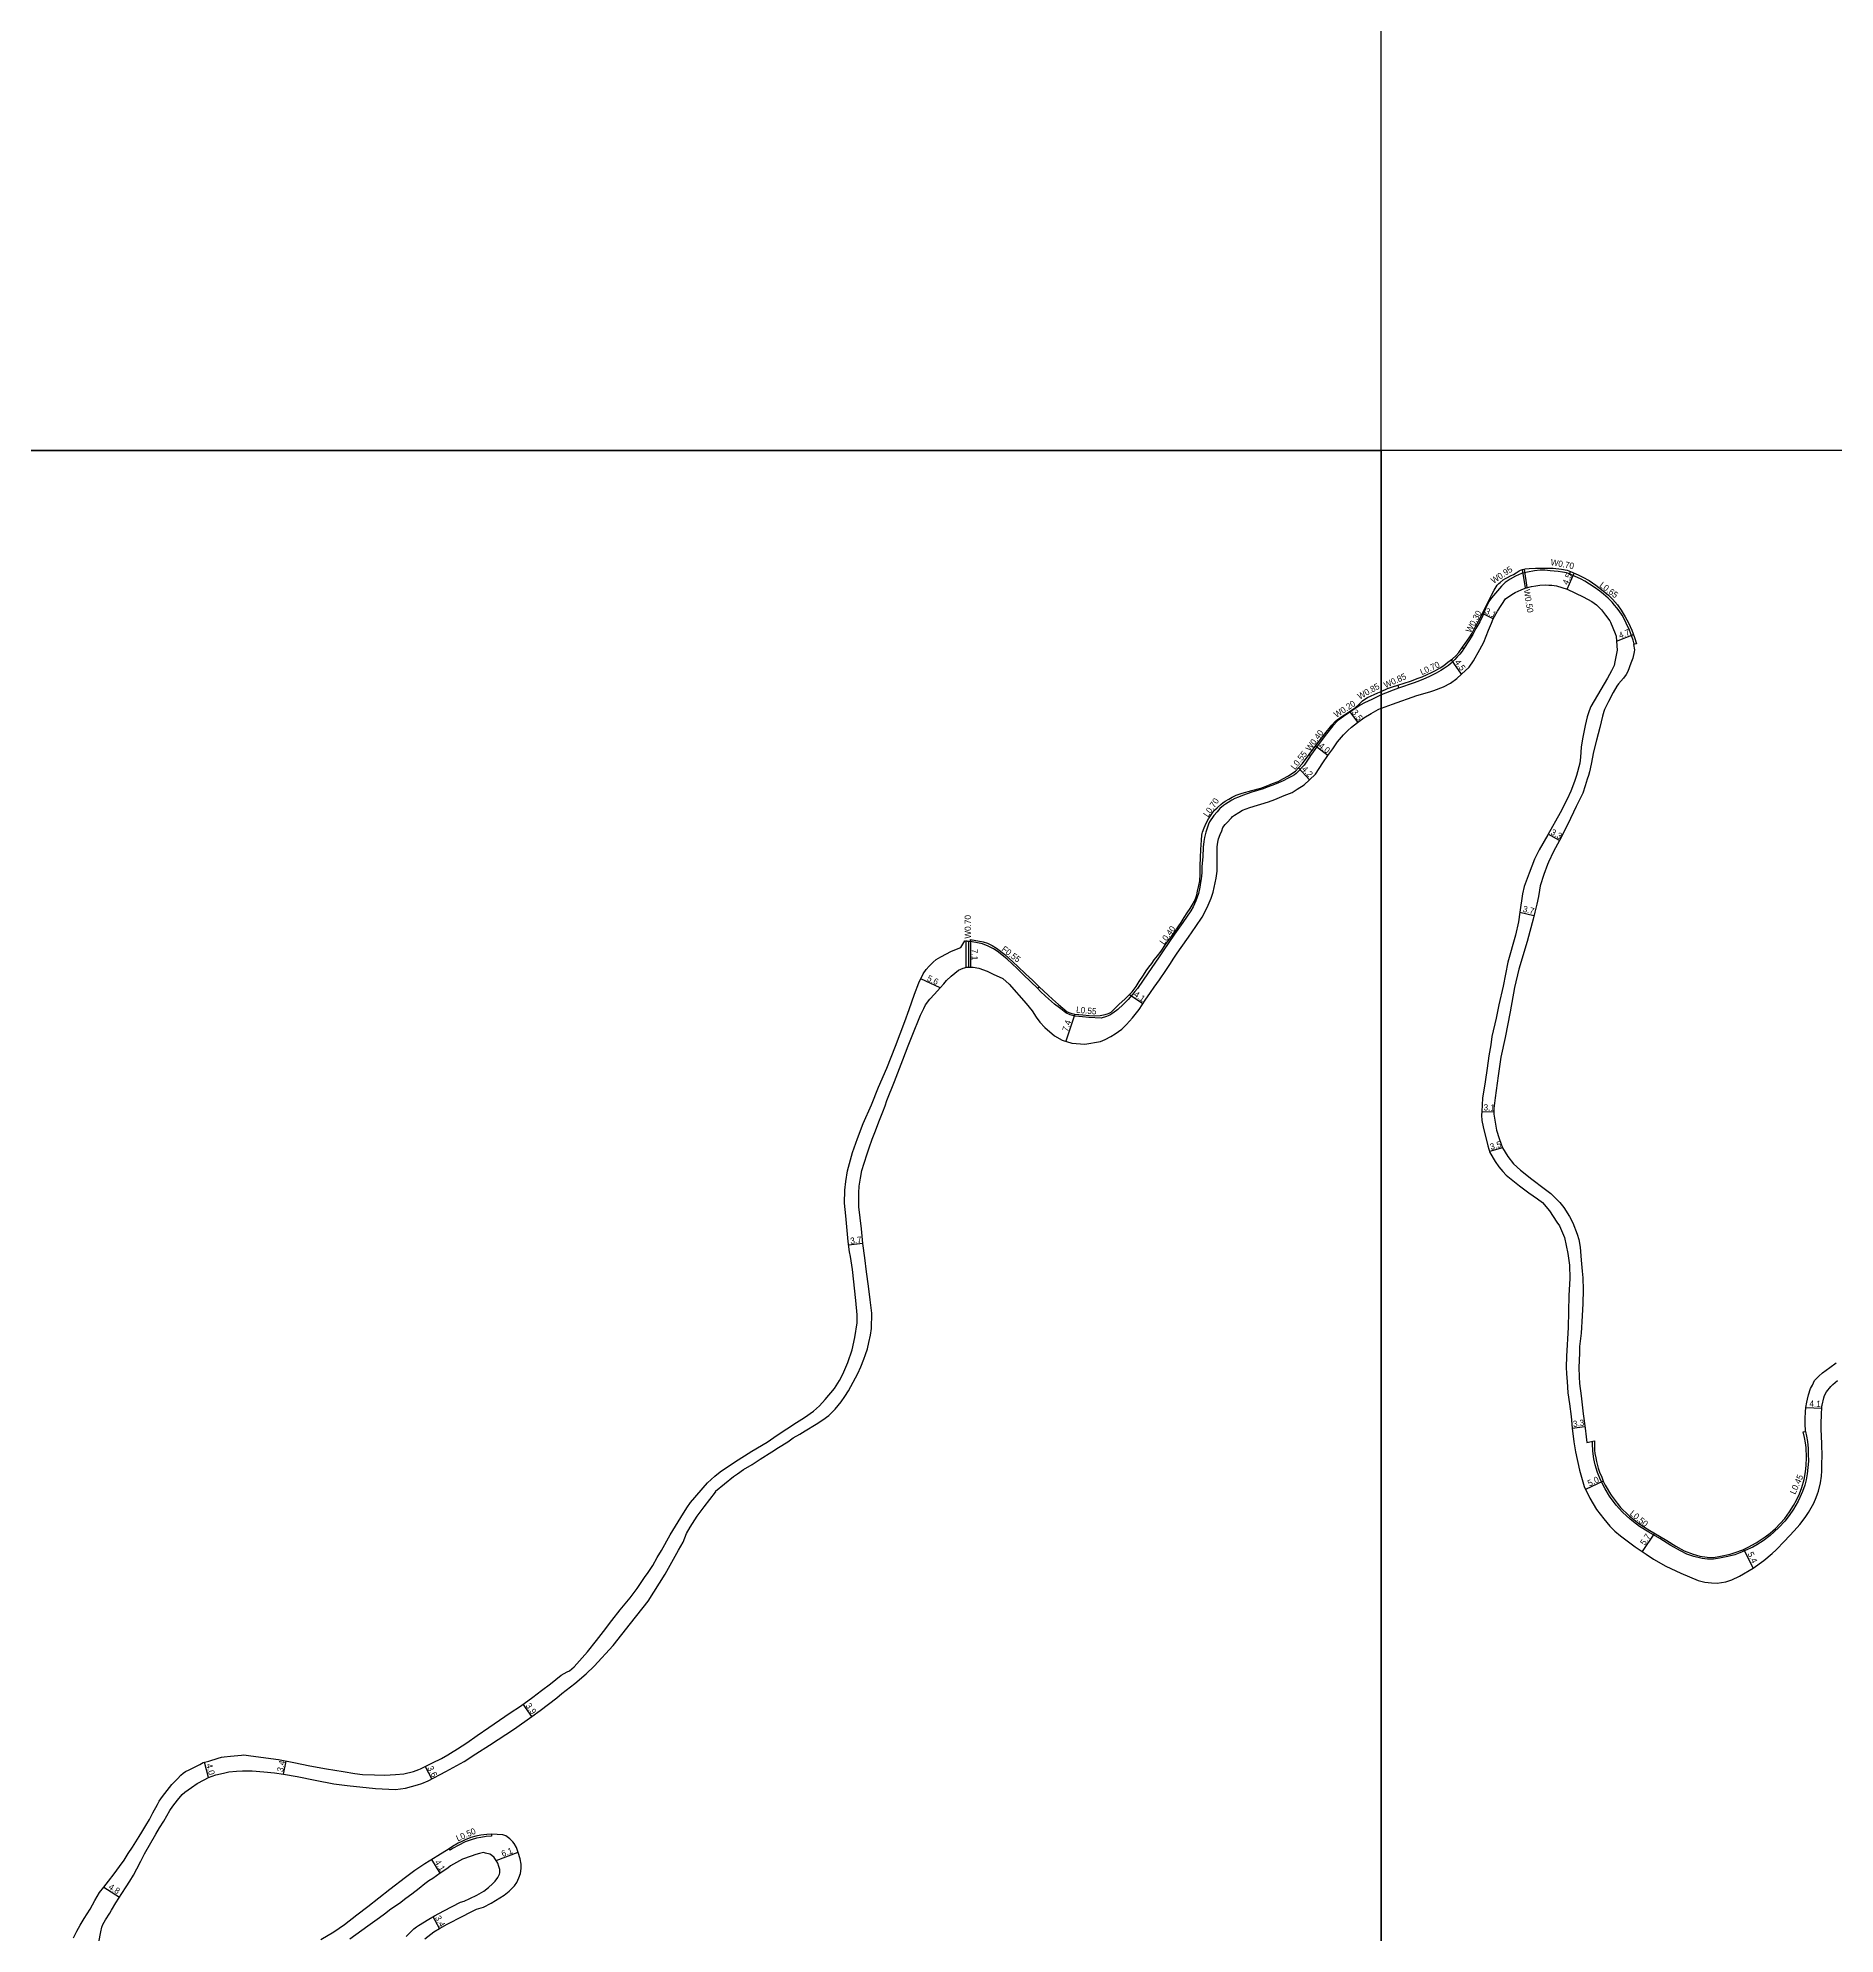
# Model space of a CAD drawing. Header units: metres. Extents: x 0 to 2400, y -93000 to -90000.
# Drawn here: x 1255.1 to 1716.6, y -90980.9 to -90494.1 of the extents above; entities that cross this region are included whole.
import ezdxf

# ---------------------------------------------------------------- set-up
doc = ezdxf.new("R2010")
doc.units = ezdxf.units.M
doc.header["$LTSCALE"] = 2.5
for name, color, linetype in [('側溝・桝', 7, 'Continuous'), ('図郭', 7, 'Continuous'), ('幅員', 7, 'Continuous'), ('道路', 7, 'Continuous')]:
    doc.layers.add(name, color=color, linetype=linetype)
doc.styles.get("Standard").update_dxf_attribs({"font": ''})
doc.styles.get('Standard').set_extended_font_data('@MS PGothic')

msp = doc.modelspace()

# ---------------------------------------------------------------- linework, layer by layer
at = {"layer": '側溝・桝', "ltscale": 0.5, "flags": 128}
for points in [[(1648.55, -90631.09), (1648.34, -90631.71), (1647.61, -90631.46), (1646.58, -90631.24), (1645.42, -90631.09), (1644.44, -90631.03), (1643.39, -90630.91), (1642.02, -90630.76), (1640.85, -90630.78), (1639.36, -90630.93), (1637.56, -90631.26), (1636.06, -90631.61), (1634.46, -90632.26), (1633.09, -90633.04), (1631.8, -90633.89), (1630.85, -90634.9), (1628.36, -90637.82), (1627.63, -90638.83), (1626.9, -90640.44), (1626.13, -90642.37), (1625.29, -90643.99), (1624.33, -90645.72), (1623.49, -90647.24), (1622.49, -90648.86), (1621.2, -90650.89)], [(1636.24, -90630.6), (1637.01, -90635.33)], [(1637.5, -90635.2), (1636.76, -90630.47)], [(1665.58, -90649.67), (1664.99, -90649.78), (1664.68, -90648.72), (1664.13, -90647.13), (1663.64, -90645.94), (1663.29, -90645.11), (1662.93, -90644.38), (1662.27, -90643.06), (1661.84, -90642.35), (1661.09, -90641.24), (1660.48, -90640.4), (1659.94, -90639.71), (1659.35, -90638.97), (1658.28, -90637.95), (1657.09, -90636.93), (1656.12, -90636.17), (1654.65, -90635.09), (1653.53, -90634.35), (1652.32, -90633.6), (1651.35, -90633.08), (1649.67, -90632.28), (1648.89, -90631.92), (1648.34, -90631.71)], [(1620.83, -90650.6), (1621.2, -90650.89), (1620.75, -90651.57), (1620.17, -90652.29), (1619.52, -90653.04), (1618.9, -90653.69), (1617.98, -90654.61), (1617.27, -90655.2), (1616.28, -90655.94), (1615.3, -90656.55), (1614.14, -90657.2), (1613.1, -90657.72), (1612.26, -90658.13), (1610.85, -90658.78), (1609.87, -90659.19), (1608.46, -90659.67), (1604.46, -90661.05)], [(1600, -90662.8), (1599.27, -90663.14), (1597.62, -90663.93), (1595.72, -90664.82), (1594.61, -90665.44), (1592.46, -90666.85), (1590.28, -90668.36), (1588.75, -90669.48), (1587.62, -90670.75), (1585.99, -90672.8), (1584.32, -90674.94), (1581.87, -90678.31)], [(1604.23, -90660.26), (1604.46, -90661.05), (1603.04, -90661.56), (1601.08, -90662.3), (1600, -90662.8)], [(1581.54, -90678.07), (1581.87, -90678.31), (1581.63, -90678.75), (1581.22, -90679.3), (1580.73, -90680.06), (1580.18, -90680.78), (1579.63, -90681.45), (1578.97, -90682.16), (1578.17, -90682.93), (1577.77, -90683.26), (1576.99, -90683.74), (1576.15, -90684.19), (1574.81, -90684.84), (1573.6, -90685.36), (1572.13, -90685.95), (1570.69, -90686.5), (1569.67, -90686.88), (1566.81, -90687.79), (1564.38, -90688.65), (1563.35, -90689.04), (1562.4, -90689.42), (1561.65, -90689.81), (1560.67, -90690.38), (1560.01, -90690.81), (1559.54, -90691.17), (1558.6, -90691.96), (1557.86, -90692.77), (1557.04, -90693.77), (1555.9, -90695.37), (1555.68, -90695.97), (1554.97, -90698.05), (1554.65, -90699.36), (1554.46, -90700.44), (1554.32, -90701.91), (1554.16, -90704.35), (1553.95, -90706.83), (1553.91, -90708.46), (1553.77, -90709.99), (1553.63, -90710.92), (1553.41, -90712.14), (1553.1, -90713.73), (1552.43, -90715.69), (1551.68, -90717.17), (1551.1, -90718.22), (1549.03, -90721.19), (1546.93, -90724.25), (1544.04, -90728.47), (1542.79, -90730.27), (1540.17, -90734.12), (1537.44, -90738.12), (1536.75, -90738.96), (1536.17, -90739.69), (1535.05, -90740.99), (1533.73, -90742.28), (1532.4, -90743.51), (1531.08, -90744.53), (1530.35, -90744.98), (1529.47, -90745.36), (1528.05, -90745.77), (1524.89, -90745.61), (1523.33, -90745.47), (1521.42, -90745.28), (1520.13, -90744.95), (1518.99, -90744.39), (1517.71, -90743.39), (1516.13, -90742.15), (1513.82, -90740.13), (1512.49, -90738.9), (1511.76, -90738.08), (1512.18, -90737.72)], [(1494.08, -90732.68), (1494.09, -90726.06), (1493.37, -90725.95), (1493.37, -90732.76)], [(1511.76, -90738.08), (1510.06, -90736.41), (1508, -90734.46), (1506.48, -90733.01), (1503.93, -90730.61), (1502.58, -90729.53), (1501.34, -90728.57), (1500.4, -90727.97), (1499.08, -90727.26), (1497.64, -90726.72), (1495.89, -90726.39), (1494.46, -90726.12)], [(1708.92, -90851.88), (1709.22, -90853.05), (1709.46, -90854.49), (1709.66, -90856.25), (1709.68, -90857.64), (1709.7, -90859.5), (1709.58, -90861.13), (1709.39, -90862.77), (1709.09, -90864.33), (1708.77, -90865.68), (1708.19, -90867.26), (1707.49, -90868.83), (1707.06, -90869.74), (1705.91, -90871.87), (1704.75, -90873.49), (1703.66, -90874.87), (1702.11, -90876.51), (1700.94, -90877.63), (1699.91, -90878.61), (1698.08, -90879.92), (1696.45, -90881.01), (1695.43, -90881.56), (1693.48, -90882.47), (1692.09, -90883.06), (1690.8, -90883.52), (1689.03, -90883.98), (1686.89, -90884.44), (1685.29, -90884.68), (1683.81, -90884.64), (1682.43, -90884.47), (1680.24, -90883.98), (1678.48, -90883.36), (1676.82, -90882.55), (1674.35, -90881.12), (1671.59, -90879.33), (1668.75, -90877.71), (1666.37, -90876.27), (1665.57, -90875.69), (1663.91, -90874.39), (1661.95, -90872.57), (1660.35, -90870.83), (1658.64, -90868.49), (1657.5, -90866.63), (1656.3, -90864.29), (1655.55, -90862.4), (1654.94, -90860.44), (1654.6, -90858.87), (1654.31, -90856.97), (1654.23, -90854.96), (1654.29, -90854.43)]]:
    msp.add_lwpolyline(points, dxfattribs=at)
at = {"layer": '側溝・桝', "ltscale": 0.5, "elevation": 7.6, "flags": 128}
msp.add_lwpolyline([(1371.51, -90955.25), (1371.57, -90955.75), (1370.2, -90955.9), (1368.77, -90956.09), (1367.71, -90956.3), (1366.3, -90956.71), (1364.79, -90957.26), (1363.15, -90958.06), (1361.52, -90958.98), (1360.94, -90959.36), (1360.66, -90959)], dxfattribs=at)
at = {"layer": '図郭'}
for points in [[(800, -90600), (1600, -90600), (1600, -90000), (800, -90000)], [(800, -91200), (1600, -91200), (1600, -90600), (800, -90600)], [(1600, -91200), (2400, -91200), (2400, -90600), (1600, -90600)]]:
    msp.add_lwpolyline(points, close=True, dxfattribs=at)
at = {"layer": '幅員', "flags": 128}
for points in [[(1647.78, -90635.63), (1649.53, -90631.5)], [(1628.79, -90643.22), (1625.98, -90641.86)], [(1660.45, -90648.95), (1664.8, -90647.31)], [(1620.65, -90657.42), (1618.04, -90653.75)], [(1591.86, -90667.05), (1593.97, -90669.85)], [(1586.26, -90678.36), (1583.09, -90675.97)], [(1578.73, -90681.54), (1581.61, -90684.6)], [(1645.77, -90700.14), (1642.91, -90698.55)], [(1635.62, -90718.53), (1639.23, -90719.4)], [(1494.56, -90725.55), (1494.56, -90732.65)], [(1486.77, -90738.02), (1481.74, -90735.66)], [(1535.39, -90739.74), (1538.82, -90742.05)], [(1521.32, -90744.72), (1519.04, -90751.72)], [(1625.84, -90769.7), (1628.92, -90769.79)], [(1631.19, -90779.03), (1627.8, -90779.99)], [(1466.87, -90803.61), (1463.22, -90804.07)], [(1709.01, -90845.7), (1713.15, -90845.89)], [(1649, -90851.06), (1652.31, -90850.62)], [(1657.02, -90864.6), (1652.5, -90866.79)], [(1670.2, -90878.02), (1667, -90882.72)], [(1695.53, -90887), (1693.16, -90882.11)], [(1381.86, -90925.08), (1379.62, -90921.92)], [(1298.87, -90940.69), (1297.8, -90936.8)], [(1318.13, -90939.87), (1318.83, -90936.5)], [(1354.5, -90937.9), (1356.17, -90941.11)], [(1372.7, -90962.03), (1378.39, -90959.92)], [(1358.32, -90965.27), (1356.19, -90961.81)], [(1271.95, -90968.84), (1276.02, -90971.41)], [(1358.18, -90979.45), (1356.52, -90976.48)]]:
    msp.add_lwpolyline(points, dxfattribs=at)
at = {"layer": '道路', "ltscale": 0.5}
for points in [[(1600, -90661.88), (1601.65, -90661.13), (1602.91, -90660.68), (1604.23, -90660.26), (1607.5, -90659.23), (1609.53, -90658.52), (1610.48, -90658.16), (1611.82, -90657.55), (1612.92, -90657.03), (1613.91, -90656.53), (1615.12, -90655.83), (1616.05, -90655.23), (1617.12, -90654.41), (1618.33, -90653.55), (1619.18, -90652.77), (1619.94, -90651.87), (1620.9, -90650.5), (1621.54, -90649.61), (1622.77, -90647.86), (1623.35, -90646.89), (1624.23, -90645.26), (1625, -90643.81), (1625.89, -90642.05), (1626.67, -90640.44), (1627.18, -90639.36), (1627.71, -90638.38), (1628.35, -90637.17), (1628.98, -90635.89), (1629.49, -90635.05), (1629.78, -90634.63), (1630.2, -90634.17), (1630.51, -90633.92), (1631.3, -90633.23), (1631.9, -90632.9), (1632.45, -90632.63), (1633.19, -90632.25), (1633.95, -90631.84), (1634.63, -90631.46), (1635.43, -90630.97), (1635.75, -90630.78), (1636.01, -90630.67), (1636.3, -90630.59), (1636.99, -90630.4), (1637.96, -90630.35), (1639.59, -90630.27), (1642.77, -90630.23), (1644.15, -90630.27), (1646.26, -90630.47), (1647.78, -90630.77), (1648.64, -90631.12), (1650.61, -90631.95), (1651.8, -90632.53), (1653.38, -90633.44), (1655.09, -90634.62), (1656.99, -90636.04), (1658.35, -90637.16), (1659.42, -90638.19), (1660.67, -90639.63), (1661.6, -90641.03), (1662.61, -90642.71), (1663.51, -90644.26), (1664.39, -90646.2), (1665.08, -90648.04), (1665.58, -90649.67), (1664.77, -90649.82), (1665.04, -90651.18), (1664.94, -90651.7), (1664.6, -90653.31), (1664.11, -90654.66), (1663.32, -90656.77), (1662.9, -90657.53), (1662.22, -90658.45), (1660.97, -90659.95), (1660.53, -90660.5), (1659.61, -90662.19), (1658.35, -90664.44), (1658.15, -90665.01), (1657.36, -90666.57), (1657.19, -90667.05), (1656.87, -90668.28), (1656.15, -90671.11), (1655.33, -90674.39), (1654.53, -90677.36), (1653.9, -90680.56), (1653.51, -90682.5), (1653.21, -90683.44), (1652.92, -90684.45), (1652.41, -90686.09), (1651.76, -90687.99), (1650.9, -90689.74), (1650.09, -90691.42), (1647.93, -90695.96), (1645.77, -90700.14), (1644.27, -90703.01), (1642.98, -90705.73), (1642.73, -90706.32), (1641.8, -90708.88), (1640.86, -90711.78), (1640.63, -90712.92), (1640.4, -90714.5), (1639.96, -90716.52), (1639.42, -90718.6), (1639, -90720.35), (1638.18, -90723.54), (1637.52, -90726.11)], [(1390.98, -90913.59), (1391.52, -90913.3), (1392.78, -90912.33), (1396.17, -90908.44), (1398.47, -90905.57), (1400.27, -90903.22), (1402.45, -90900.44), (1404.56, -90897.71), (1407.17, -90894.57), (1408.93, -90892.17), (1409.98, -90890.65), (1410.81, -90889.4), (1411.76, -90888.1), (1412.92, -90886.31), (1414.09, -90884.26), (1415.16, -90882.47), (1417.39, -90878.42), (1420.12, -90874), (1421.67, -90871.53), (1422.63, -90870.16), (1426.99, -90865.04), (1428.87, -90863.33), (1430.26, -90862.21), (1433.96, -90859.74), (1438.41, -90856.92), (1442.29, -90854.62), (1444.91, -90852.83), (1449.86, -90849.57), (1451.94, -90848.31), (1454.22, -90846.67), (1455.8, -90845.29), (1457.24, -90843.71), (1459.61, -90840.82), (1460.89, -90838.78), (1461.77, -90837.16), (1463.07, -90834.16), (1464.11, -90830.9), (1464.83, -90827.75), (1465.39, -90824.01), (1465.45, -90821.95), (1465.13, -90818.28), (1464.25, -90810.29), (1463.75, -90806.99), (1463.43, -90805.75), (1463.09, -90803.08), (1462.48, -90796.56), (1462.16, -90793.28), (1462.24, -90789.94), (1462.54, -90787.7), (1462.96, -90784.93), (1464.25, -90780.28), (1465.53, -90776.68), (1466.93, -90772.84), (1469.11, -90767.99), (1470.95, -90763.49), (1473.02, -90758.65), (1475.24, -90752.96), (1477.64, -90746.62), (1478.82, -90743.51), (1480.14, -90739.61), (1481.24, -90736.73), (1482.36, -90734.36), (1483.15, -90733.28), (1483.95, -90732.43), (1484.97, -90731.38), (1485.73, -90730.68), (1486.95, -90730.02), (1489.63, -90728.54), (1492.09, -90727.6), (1493.07, -90725.9), (1494.46, -90726.12), (1494.56, -90725.55), (1497.78, -90726.19), (1498.87, -90726.56), (1500.1, -90727.12), (1501.22, -90727.8), (1503.36, -90729.43), (1506.63, -90732.4), (1508.78, -90734.5), (1510.48, -90736.03), (1512.18, -90737.72), (1514.45, -90739.85), (1515.55, -90740.87), (1517.09, -90742.3), (1519.37, -90744.11), (1520.29, -90744.5), (1521.32, -90744.72), (1523.41, -90744.93), (1525.03, -90745.08), (1526.43, -90745.15), (1527.84, -90745.07), (1529.12, -90744.86), (1529.96, -90744.61), (1530.63, -90744.21), (1531.94, -90742.92), (1532.62, -90742.26), (1534.27, -90740.82), (1535.39, -90739.74), (1536.04, -90739.02), (1537.06, -90737.63), (1537.87, -90736.37), (1538.95, -90734.75), (1539.67, -90733.63), (1540.33, -90732.71), (1541.06, -90731.72), (1541.74, -90730.79), (1542.53, -90729.77), (1543.46, -90728.54), (1544.65, -90726.9), (1546.13, -90724.82), (1546.92, -90723.66), (1547.89, -90722.29), (1548.62, -90721.19), (1549.41, -90719.97), (1550.19, -90718.74), (1550.91, -90717.62), (1551.45, -90716.79), (1552.06, -90715.77), (1552.4, -90714.86), (1552.63, -90714.11), (1552.82, -90713.18), (1553.17, -90711.74), (1553.44, -90710.51), (1553.47, -90708.84), (1553.54, -90706.64), (1553.62, -90704.52), (1553.7, -90702.49), (1553.84, -90700.08), (1553.91, -90698.8), (1554, -90698.35), (1554.14, -90697.98), (1554.52, -90696.95), (1555.05, -90695.7), (1555.61, -90694.59), (1556.67, -90693.04), (1557.23, -90692.36), (1557.89, -90691.75), (1558.92, -90690.83), (1559.31, -90690.47), (1559.96, -90690.07), (1560.87, -90689.56), (1561.7, -90689.07), (1562.76, -90688.54), (1564.3, -90688.02), (1566.76, -90687.34), (1569.08, -90686.72), (1570.86, -90686.07), (1572.12, -90685.53), (1573.5, -90684.99), (1574.73, -90684.37), (1576.2, -90683.53), (1577.08, -90683), (1577.97, -90682.36), (1578.73, -90681.54), (1579.77, -90680.4), (1581.54, -90678.07), (1582.73, -90676.45), (1584.08, -90674.65), (1585.51, -90672.75), (1587.34, -90670.58), (1588.29, -90669.5), (1588.7, -90669.17), (1589.93, -90668.34), (1591.29, -90667.45), (1593.37, -90665.99), (1594.28, -90665.22), (1595.17, -90664.32), (1595.77, -90663.88), (1596.52, -90663.46), (1599.11, -90662.29), (1600, -90661.88)], [(1637.52, -90726.11), (1635.31, -90733.17), (1634.26, -90737.94), (1633.11, -90744.15), (1631.84, -90750.71), (1630.74, -90755.79), (1630.04, -90760.54), (1629.3, -90766.19), (1628.94, -90768.98), (1628.9, -90770.39), (1629.34, -90772.99), (1629.6, -90774.5), (1630.3, -90776.7), (1631.19, -90779.03), (1632.5, -90781.32), (1633.98, -90783.16), (1635.76, -90784.79), (1638.64, -90787.08), (1641.84, -90789.49), (1643.6, -90790.78), (1645.84, -90793.09), (1646.86, -90794.36), (1648.32, -90796.68), (1649.23, -90798.28), (1650.35, -90801.24), (1650.78, -90802.6), (1651.09, -90804.59), (1651.31, -90807.9), (1651.62, -90810.71), (1651.79, -90812.43), (1651.9, -90815.52), (1651.81, -90819.05), (1651.62, -90822.21), (1651.35, -90826.66), (1650.95, -90830.05), (1650.88, -90831.78), (1650.76, -90835.49), (1650.82, -90837.87), (1650.9, -90839.54), (1651.31, -90842.71), (1651.88, -90847.38), (1652.37, -90851.01), (1652.66, -90853.22), (1652.82, -90854.7), (1654.81, -90854.33), (1654.77, -90854.94), (1654.79, -90855.95), (1654.8, -90856.71), (1654.89, -90857.56), (1655.1, -90858.69), (1655.28, -90859.6), (1655.73, -90861.31), (1656.04, -90862.37), (1656.62, -90863.59), (1657.02, -90864.6), (1657.55, -90865.65), (1658.05, -90866.51), (1658.66, -90867.55), (1659.08, -90868.24), (1659.81, -90869.26), (1660.6, -90870.33), (1661.49, -90871.38), (1662, -90871.94), (1663.07, -90872.91), (1663.77, -90873.59), (1664.86, -90874.49), (1666.12, -90875.52), (1667.34, -90876.31), (1668.96, -90877.3), (1671.47, -90878.75), (1673.34, -90879.9), (1675.7, -90881.37), (1677.82, -90882.56), (1680.12, -90883.41), (1681.81, -90883.86), (1683.72, -90884.12), (1685.36, -90884.21), (1687.12, -90883.89), (1689.65, -90883.37), (1690.91, -90882.94), (1692.83, -90882.28), (1694.23, -90881.6), (1696.27, -90880.51), (1697.32, -90879.8), (1698.58, -90878.92), (1699.91, -90877.99), (1701.22, -90876.77), (1702.41, -90875.55), (1703.63, -90874.21), (1704.87, -90872.54), (1705.89, -90870.93), (1706.66, -90869.53), (1707.41, -90867.86), (1708.03, -90866.26), (1708.62, -90864.18), (1708.93, -90862.24), (1709.11, -90860.61), (1709.19, -90858.58), (1709.13, -90855.96), (1708.98, -90854.84), (1708.74, -90853.47), (1708.4, -90851.94), (1708.92, -90851.88), (1708.86, -90849.76), (1708.85, -90848.55), (1708.93, -90846.86), (1709.01, -90845.7), (1709.31, -90844.37), (1709.48, -90843.61), (1709.75, -90842.45), (1710.23, -90840.85), (1710.76, -90840), (1711.27, -90838.81), (1712.34, -90837.71), (1713.3, -90836.83), (1715.21, -90835.47), (1716.86, -90834.23)], [(1264.22, -90981.86), (1265.04, -90980.17), (1265.86, -90978.66), (1266.95, -90976.88), (1268.43, -90974.53), (1269.64, -90972.28), (1270.88, -90970.26), (1271.95, -90968.84), (1273.21, -90967.3), (1274.64, -90965.45), (1276.02, -90963.59), (1277.23, -90961.95), (1278.24, -90960.26), (1279.32, -90958.59), (1281.03, -90955.88), (1281.7, -90954.79), (1282.75, -90953.08), (1283.7, -90951.52), (1284.58, -90949.81), (1285.74, -90947.67), (1286.21, -90946.8), (1287.02, -90945.64), (1288.23, -90944.08), (1289.42, -90942.54), (1290.89, -90941.04), (1291.75, -90940.15), (1292.36, -90939.63), (1292.96, -90939.22), (1293.91, -90938.73), (1296.62, -90937.36), (1297.48, -90936.89), (1298.94, -90936.49), (1301.31, -90935.74), (1302.21, -90935.48), (1302.9, -90935.39), (1304.54, -90935.26), (1307.36, -90934.97), (1307.96, -90934.94), (1309.16, -90935.04), (1312.31, -90935.51), (1316.82, -90936.08), (1320.79, -90936.91), (1324.87, -90937.7), (1329.14, -90938.49), (1333.47, -90939.2), (1336.41, -90939.71), (1338.44, -90939.92), (1341.5, -90940.04), (1344.13, -90940.1), (1346.84, -90939.98), (1349.06, -90939.74), (1351.49, -90939.16), (1352.91, -90938.69), (1353.3, -90938.5), (1355.14, -90937.58), (1356.4, -90936.98), (1358.72, -90935.82), (1360.28, -90934.94), (1361.01, -90934.44), (1362.79, -90933.37), (1365.17, -90931.79), (1367.84, -90929.96), (1370.83, -90927.9), (1373.6, -90926.03), (1376.36, -90924.15), (1378.96, -90922.39), (1382.14, -90920.13), (1384.4, -90918.42), (1386.65, -90916.68), (1389.42, -90914.45), (1390.98, -90913.59)], [(1349.63, -90981.57), (1350.88, -90980.28), (1351.61, -90979.58), (1352.25, -90979.07), (1352.75, -90978.71), (1355.45, -90977.08), (1356.9, -90976.27), (1359.32, -90974.97), (1361.41, -90973.87), (1363.61, -90972.72), (1364.49, -90972.45), (1365.96, -90971.78), (1367.8, -90970.92), (1369.56, -90969.87), (1370.79, -90968.92), (1371.79, -90968.03), (1372.46, -90967.35), (1373.13, -90966.38), (1373.57, -90965.55), (1373.7, -90965.22), (1373.65, -90964.36), (1373.44, -90963.53), (1373.12, -90962.7), (1372.7, -90962.03), (1372.22, -90961.29), (1371.57, -90960.67), (1371.13, -90960.42), (1370, -90960.11), (1369.49, -90960), (1368.45, -90960.2), (1367.52, -90960.45), (1366.31, -90960.88), (1364.11, -90961.73), (1362.57, -90962.53), (1361.01, -90963.44), (1360.3, -90963.96), (1358.32, -90965.27), (1356.47, -90966.61), (1355.47, -90967.28), (1354.45, -90968.01), (1352.98, -90969.18), (1351.08, -90970.65), (1349.51, -90971.82), (1347.87, -90973.07), (1345.69, -90974.56), (1344.07, -90975.79), (1342.73, -90976.74), (1339.75, -90978.93), (1338.23, -90980.04), (1335.18, -90982.23)]]:
    msp.add_lwpolyline(points, dxfattribs=at)
at = {"layer": '道路', "ltscale": 0.5, "elevation": 7.6}
for points in [[(1600, -90666.21), (1600.09, -90666.17), (1602.93, -90665.14), (1609.12, -90662.97), (1612.52, -90661.97), (1613.51, -90661.65), (1615.99, -90660.68), (1617.82, -90659.76), (1619.39, -90658.56), (1620.65, -90657.42), (1622.56, -90655.66), (1623.68, -90654.01), (1625.35, -90651.13), (1626.37, -90649.24), (1627.59, -90646.17), (1628.29, -90644.37), (1628.79, -90643.22), (1629.87, -90641.32), (1631.9, -90638.15), (1632.51, -90637.71), (1632.97, -90637.4), (1633.58, -90637), (1634.4, -90636.52), (1635.14, -90636.12), (1635.9, -90635.77), (1636.97, -90635.34), (1638.62, -90634.91), (1639.67, -90634.74), (1640.72, -90634.61), (1642.12, -90634.54), (1643.07, -90634.57), (1643.81, -90634.62), (1645.02, -90634.82), (1647.78, -90635.63), (1651.85, -90637.58), (1654.12, -90638.77), (1655.27, -90639.62), (1656.55, -90640.94), (1657.62, -90642.33), (1658.69, -90643.79), (1658.9, -90644.11), (1660.1, -90646.99), (1660.32, -90647.72), (1660.45, -90648.95), (1660.59, -90651.26), (1659.99, -90654.31), (1659.81, -90655.19), (1659.12, -90656.58), (1658.14, -90658.47), (1655.57, -90662.84), (1653.85, -90665.76), (1653.4, -90666.84), (1652.85, -90668.41), (1652.4, -90670.6), (1651.7, -90674.09), (1651.36, -90676.24), (1651.16, -90678.79), (1650.97, -90680.29), (1650.16, -90683.49), (1649.67, -90684.99), (1648.68, -90687.5), (1647.74, -90689.57), (1645.95, -90693.09), (1642.83, -90698.69), (1640.55, -90702.58), (1639.36, -90704.97), (1638.01, -90708.54), (1636.74, -90711.95), (1636.31, -90713.87), (1635.62, -90718.53), (1635.22, -90721.02), (1634.49, -90724.45)], [(1516.13, -90750.3), (1518.06, -90751.4), (1520.59, -90752.22), (1523.86, -90752.42), (1527.94, -90751.73), (1529.15, -90751.24), (1530.55, -90750.52), (1531.66, -90749.81), (1533.37, -90748.57), (1534.58, -90747.44), (1536.17, -90745.69), (1537.83, -90743.51), (1539.42, -90741.16), (1540.75, -90739.18), (1541.68, -90737.81), (1543.06, -90735.89), (1544.71, -90733.53), (1545.9, -90731.72), (1546.55, -90730.64), (1547.59, -90729.05), (1548.59, -90727.63), (1550.55, -90725.01), (1552.43, -90722.24), (1553.99, -90719.84), (1555.33, -90717.38), (1556.34, -90714.93), (1556.85, -90713.42), (1557.62, -90709.87), (1557.85, -90708.04), (1557.84, -90705.85), (1557.85, -90703.42), (1557.91, -90701.75), (1558.02, -90700.58), (1558.23, -90699.77), (1558.67, -90698.58), (1559.05, -90697.67), (1559.36, -90696.82), (1559.89, -90696.09), (1560.34, -90695.61), (1561.53, -90694.33), (1561.81, -90694.03), (1562.34, -90693.66), (1563.45, -90692.94), (1564.37, -90692.38), (1566.3, -90691.66), (1571.07, -90690.23), (1572.67, -90689.61), (1575.09, -90688.62), (1577.1, -90687.81), (1578.46, -90686.99), (1580.18, -90685.88), (1581.59, -90684.62), (1583.15, -90683.15), (1585, -90680.21), (1586.26, -90678.36), (1587.56, -90676.61), (1588.75, -90674.79), (1590.33, -90673.06), (1591.39, -90671.92), (1592.41, -90671.03), (1593.94, -90669.88), (1595.58, -90668.69), (1597.44, -90667.58), (1599.24, -90666.57), (1600, -90666.21)], [(1634.49, -90724.45), (1632.54, -90731.41), (1631.29, -90737.58), (1630.24, -90742.31), (1629.52, -90745.8), (1628.45, -90750.46), (1628.17, -90752.64), (1627.67, -90755.48), (1627.19, -90758.62), (1626.66, -90762.15), (1626.05, -90766.34), (1625.84, -90769.7), (1625.76, -90770.68), (1625.87, -90772.03), (1626.18, -90773.7), (1627.39, -90778.55), (1627.86, -90780.22), (1629.24, -90782.58), (1630.22, -90783.96), (1631.26, -90785.13), (1632.12, -90786.12), (1635.48, -90788.78), (1637.88, -90790.59), (1640.16, -90792.18), (1641.38, -90793.06), (1643.2, -90795.21), (1645.13, -90798.13), (1645.75, -90799.13), (1647.05, -90802.05), (1647.91, -90806.22), (1648.36, -90809.18), (1648.47, -90812.57), (1648.2, -90817.01), (1647.97, -90825.22), (1647.56, -90832.52), (1647.54, -90835.4), (1647.58, -90837.11), (1647.73, -90839.09), (1647.92, -90841.96), (1648.35, -90844.76), (1648.75, -90848.01), (1649, -90851.06), (1649.43, -90854.55), (1649.87, -90857.1), (1650.91, -90861.79), (1652.1, -90865.97), (1653.58, -90869.03), (1655.32, -90871.89), (1657.13, -90874.34), (1658.74, -90876.21), (1659.98, -90877.45), (1661.49, -90878.69), (1665.2, -90881.49), (1668, -90883.4), (1669.93, -90884.66), (1673.13, -90886.46), (1676.95, -90888.27), (1681.42, -90890.17), (1683.07, -90890.59), (1684.81, -90890.77), (1686.27, -90890.8), (1688.48, -90890.46), (1690, -90889.96), (1691.97, -90889.07), (1695.53, -90887), (1698.26, -90885.01), (1700.38, -90883.2), (1701.42, -90882.27), (1703.54, -90880.07), (1706.08, -90877.41), (1707.54, -90875.76), (1708.88, -90874), (1709.76, -90872.66), (1711.11, -90870.26), (1711.71, -90868.86), (1712.07, -90867.87), (1712.32, -90867.18), (1712.85, -90865.05), (1713.09, -90863.36), (1713.15, -90862.01), (1713.19, -90859.99), (1713.23, -90858.31), (1713.12, -90855.03), (1713.01, -90851.17), (1713.02, -90849.56), (1713.06, -90847.82), (1713.17, -90845.41), (1713.2, -90845.09), (1713.64, -90843.25), (1713.8, -90842.67), (1714.32, -90841.7), (1715.48, -90840.32), (1715.95, -90839.79), (1717.15, -90838.8)], [(1392.94, -90916.61), (1395.88, -90914.1), (1397.86, -90912.14), (1402.75, -90906.85), (1407.24, -90901.15), (1411.73, -90895.42), (1416.11, -90888.5), (1419.54, -90882.38), (1420.71, -90880.32), (1421.6, -90878.12), (1422.55, -90876.44), (1424.38, -90873.65), (1426.18, -90871.23), (1427.57, -90869.38), (1429.01, -90867.48), (1429.14, -90867.35), (1429.03, -90867.24), (1433.68, -90863.45), (1434.7, -90862.72), (1436.23, -90861.67), (1438.45, -90860.35), (1440.54, -90858.97), (1443.5, -90857.15), (1445.22, -90856.01), (1447.63, -90854.52), (1449.02, -90853.54), (1450.68, -90852.6), (1452.12, -90851.76), (1454.91, -90850.03), (1456.6, -90848.89), (1458.16, -90847.77), (1459.75, -90846.18), (1461.3, -90844.26), (1462.3, -90842.92), (1463.23, -90841.48), (1465.59, -90837.01), (1466.38, -90835.33), (1467.18, -90833.34), (1467.58, -90832.12), (1468.05, -90830.65), (1468.46, -90829.04), (1468.88, -90827.13), (1469.1, -90825.44), (1469.16, -90821.5), (1468.79, -90818.06), (1468.34, -90814.58), (1467.83, -90810.9), (1467.37, -90807.34), (1466.87, -90803.61), (1466.55, -90799.89), (1465.9, -90794.19), (1465.82, -90792.45), (1465.85, -90790.66), (1465.96, -90788.94), (1466.3, -90786.86), (1466.6, -90784.89), (1467.24, -90782.99), (1467.97, -90780.64), (1468.52, -90779.06), (1469.28, -90776.86), (1470.14, -90774.66), (1471.02, -90772.36), (1472.06, -90769.78), (1472.61, -90768.29), (1473.09, -90766.87), (1474.98, -90762.01), (1477.16, -90756.46), (1478.56, -90752.88), (1479.56, -90750.33), (1481.7, -90744.99), (1482.52, -90743.3), (1482.99, -90742.33), (1484.13, -90740.89), (1485.28, -90739.61), (1486.77, -90738.02), (1487.65, -90736.92), (1488.37, -90736.11), (1489.59, -90735.01), (1491.42, -90733.46), (1492.69, -90732.91), (1493.62, -90732.7), (1494.56, -90732.65), (1495.2, -90732.71), (1496.68, -90732.96), (1498.8, -90733.7), (1500.34, -90734.51), (1502.87, -90735.61), (1504.48, -90737.04), (1508.8, -90741.97), (1510.33, -90743.91), (1511.42, -90745.5), (1512.33, -90746.76), (1513.66, -90748.13), (1516.13, -90750.3)], [(1270.68, -90983), (1271.19, -90980.32), (1271.47, -90979.12), (1271.74, -90978.45), (1272.4, -90977.25), (1273.49, -90975.55), (1273.96, -90974.79), (1275.1, -90972.86), (1276.62, -90970.47), (1277.71, -90968.75), (1278.66, -90967.36), (1279.62, -90965.76), (1280.49, -90964.13), (1281.49, -90962.18), (1282.46, -90960.3), (1285.34, -90955.24), (1286.28, -90953.66), (1287.36, -90951.89), (1288.92, -90949.19), (1289.68, -90948.06), (1290.9, -90946.52), (1292.1, -90945.08), (1292.77, -90944.48), (1294.48, -90943.29), (1295.97, -90942.3), (1297.74, -90941.29), (1298.87, -90940.69), (1300.71, -90940.07), (1302.73, -90939.57), (1304.1, -90939.29), (1306.03, -90939.08), (1307.63, -90939.03), (1310.08, -90939.05), (1313.04, -90939.29), (1315.77, -90939.56), (1318.13, -90939.87), (1321.65, -90940.5), (1326.26, -90941.42), (1331.07, -90942.35), (1334.43, -90942.8), (1341.71, -90943.58), (1346.85, -90943.78), (1349.43, -90943.47), (1352.51, -90942.61), (1353.62, -90942.26), (1355.27, -90941.58), (1359.79, -90939.22), (1364.48, -90936.61), (1367.48, -90934.68), (1370.98, -90932.39), (1377.4, -90928.23), (1381.86, -90925.08), (1384.07, -90923.52), (1388.29, -90920.27), (1389.57, -90919.18), (1392.94, -90916.61)], [(1354.45, -90982.17), (1356.75, -90980.36), (1358.18, -90979.45), (1360.16, -90978.4), (1364.2, -90976.3), (1365.96, -90975.42), (1367.65, -90974.55), (1369.5, -90974.05), (1371.48, -90972.95), (1374.74, -90970.94), (1376.1, -90969.88), (1377.42, -90968.51), (1378.05, -90967.69), (1378.59, -90966.52), (1378.98, -90965.33), (1379.15, -90964.1), (1379.15, -90962.99), (1378.88, -90961.56), (1378.4, -90959.96), (1377.93, -90958.67), (1377.35, -90957.66), (1376.99, -90957.2), (1376.25, -90956.48), (1375.23, -90955.73), (1374.43, -90955.41), (1371.51, -90955.25), (1370.29, -90955.32), (1368.81, -90955.52), (1367.5, -90955.81), (1366.23, -90956.15), (1364.75, -90956.74), (1363.87, -90957.12), (1362.93, -90957.61), (1361.49, -90958.46), (1360.66, -90959), (1357.77, -90960.84), (1354.4, -90962.91), (1351.83, -90964.6), (1349.46, -90966.38), (1345.46, -90969.49), (1339.78, -90973.89), (1336.99, -90976.05), (1333.74, -90978.58), (1331.07, -90980.39), (1327.7, -90982.39)]]:
    msp.add_lwpolyline(points, dxfattribs=at)

# ---------------------------------------------------------------- texts
at = {"layer": '側溝・桝'}
for s, rotation, p in [('W0.70', 350.0303, (1643.41, -90629.46)), ('W0.95', 33.5439, (1628.85, -90634.29)), ('L0.65', 323.2766, (1655.89, -90634.91)), ('W0.50', 279.184, (1636.58, -90635.81)), ('W0.30', 61.3932, (1623, -90646.99)), ('W0.85', 24.4948, (1601.11, -90661.1)), ('L0.70', 24.5504, (1610.43, -90657.74)), ('W0.85', 29.2025, (1594.47, -90664.01)), ('W0.20', 33.1729, (1588.51, -90668.73)), ('W0.40', 53.6778, (1581.73, -90677.39)), ('L0.55', 52.3251, (1577.87, -90682.12)), ('L0.70', 55.7901, (1555.51, -90694.3)), ('W0.70', 89.9721, (1494.64, -90725.35)), ('L0.40', 54.0249, (1544.23, -90727.06)), ('F0.55', 322.7786, (1502.36, -90728.36)), ('L0.55', 354.7351, (1521.6, -90744.37)), ('L0.45', 65.8916, (1706.32, -90868.17)), ('L0.50', 320.346, (1663.67, -90873.17)), ('L0.50', 23.4991, (1362.86, -90957.16))]:
    msp.add_text(s, height=1.6, rotation=rotation, dxfattribs=at).set_placement(p)
at = {"layer": '幅員'}
for s, rotation, p in [('4.5', 67.0256, (1647.92, -90634.67)), ('3.1', 334.1508, (1626.48, -90641.82)), ('4.7', 20.6157, (1661.33, -90648.35)), ('4.5', 305.5203, (1618.79, -90654.39)), ('3.5', 307.0516, (1592.34, -90667.28)), ('4.0', 322.9877, (1583.77, -90676.17)), ('4.2', 313.3291, (1579.46, -90681.96)), ('3.3', 330.9118, (1643.34, -90698.5)), ('3.7', 346.5269, (1636.25, -90718.43)), ('7.1', 270.0153, (1494.81, -90728)), ('5.6', 334.7815, (1483.21, -90736.07)), ('4.1', 325.9591, (1536.3, -90740.05)), ('7.4', 71.9285, (1519.54, -90749.36)), ('3.1', 358.2614, (1626.27, -90769.46)), ('3.5', 15.8181, (1628.19, -90779.62)), ('3.7', 7.2355, (1463.76, -90803.75)), ('4.1', 357.3733, (1709.95, -90845.49)), ('3.3', 7.6213, (1649.35, -90850.76)), ('5.0', 25.8082, (1653.48, -90866.04)), ('5.7', 55.7214, (1667.68, -90881.27)), ('5.4', 295.8764, (1694, -90883.27)), ('3.9', 305.3219, (1380.2, -90922.31)), ('4.0', 285.3387, (1298.23, -90937.41)), ('3.4', 78.1646, (1317.97, -90939.41)), ('3.6', 297.5018, (1354.97, -90938.26)), ('6.1', 20.267, (1374.41, -90961.13)), ('4.1', 301.6713, (1356.87, -90962.44)), ('4.8', 327.6854, (1273.02, -90969.21)), ('3.4', 299.1123, (1356.94, -90976.7))]:
    msp.add_text(s, height=1.6, rotation=rotation, dxfattribs=at).set_placement(p)

doc.saveas('drawing.dxf')
